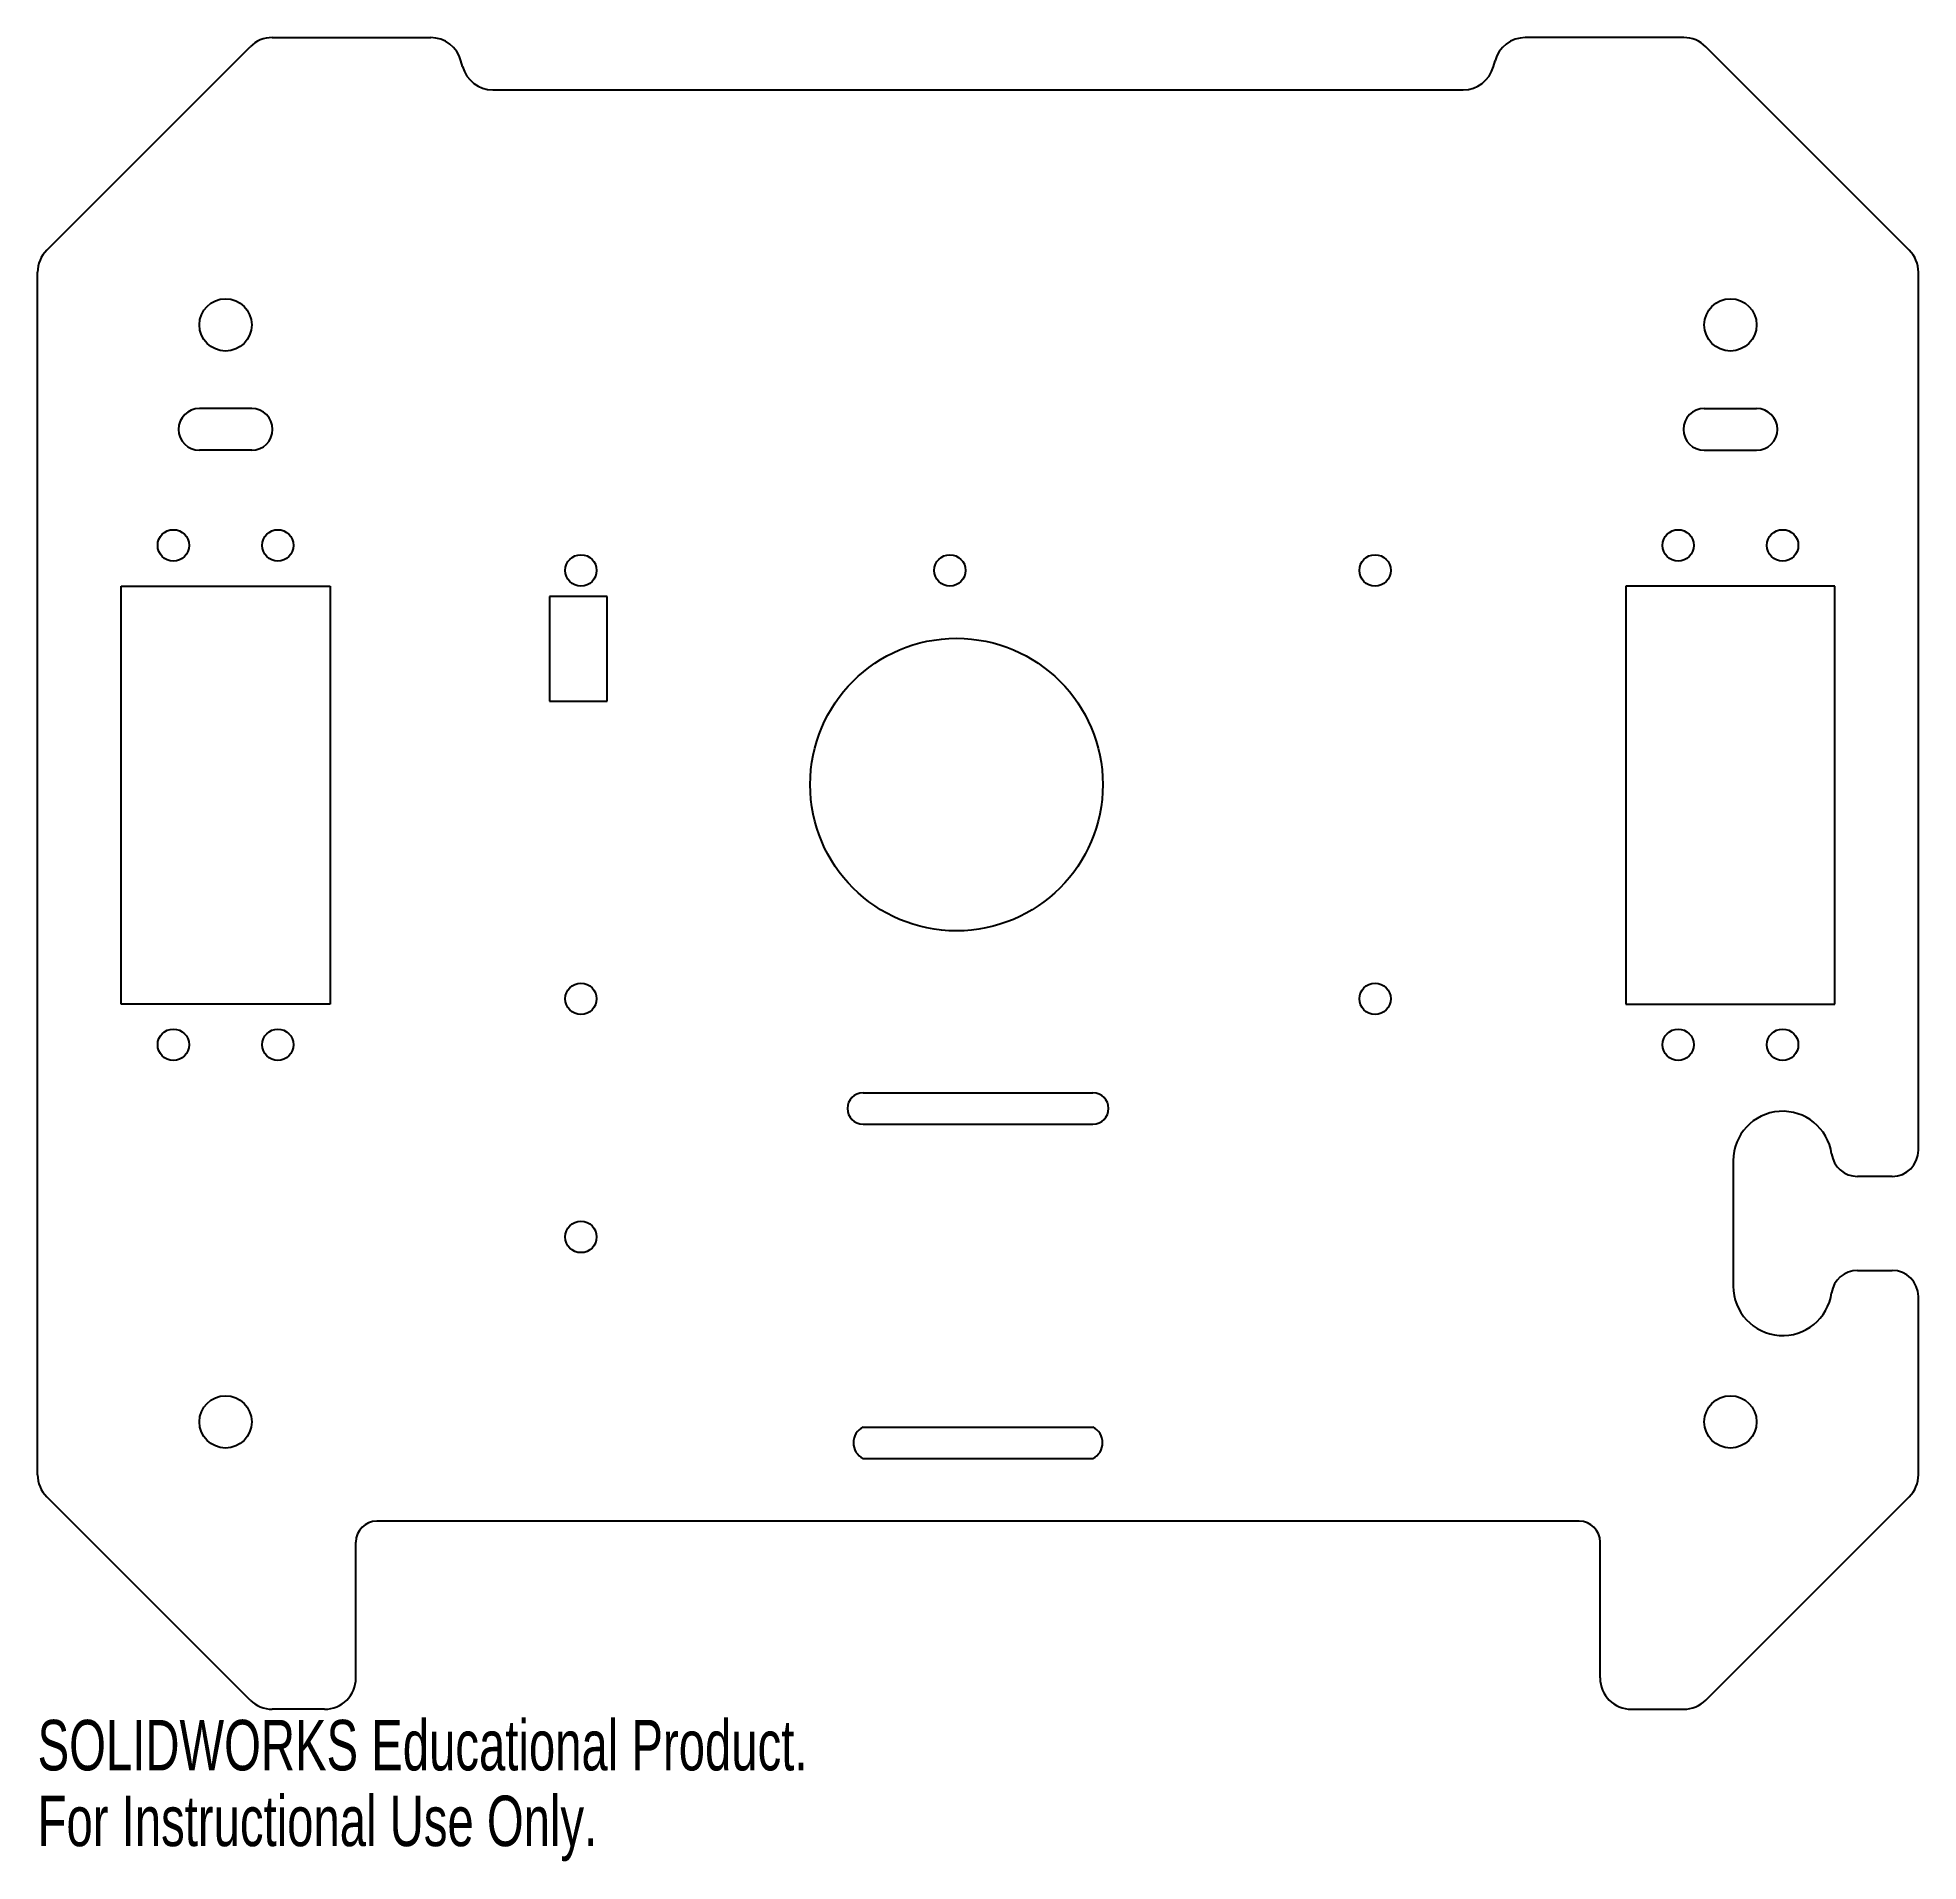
# Model space of a CAD drawing. Header units: millimetres. Extents: x -90 to 90, y -93 to 81.
import ezdxf

# ---------------------------------------------------------------- set-up
doc = ezdxf.new("R2010")
doc.units = ezdxf.units.MM
doc.styles.add('SLDTEXTSTYLE0', font='TXT', dxfattribs={"width": 0.7})

msp = doc.modelspace()

# ---------------------------------------------------------------- linework, layer by layer
at = {"color": 7, "linetype": 'Continuous', "lineweight": 25}
for p, q in [((-67.54, 81.23), (-52.38, 81.23)), ((67.54, 81.23), (52.38, 81.23)), ((-89.12, 60.89), (-69.67, 80.35)), ((89.12, 60.89), (69.67, 80.35)), ((-49.33, 78.45), (-49.48, 79)), ((49.33, 78.45), (49.48, 79)), ((-46.43, 76.23), (46.43, 76.23)), ((-90, -56.32), (-90, 58.77)), ((90, -25.27), (90, 58.77)), ((-69.51, 45.73), (-74.51, 45.73)), ((69.51, 45.73), (74.51, 45.73)), ((-69.51, 41.73), (-74.51, 41.73)), ((69.51, 41.73), (74.51, 41.73)), ((-82.01, 28.73), (-62.01, 28.73)), ((-82.01, -11.27), (-82.01, 28.73)), ((-62.01, 28.73), (-62.01, -11.27)), ((-35.5, 27.73), (-41, 27.73)), ((-41, 27.73), (-41, 17.73)), ((-35.5, 17.73), (-35.5, 27.73)), ((82.01, 28.73), (62.01, 28.73)), ((62.01, 28.73), (62.01, -11.27)), ((82.01, -11.27), (82.01, 28.73)), ((-41, 17.73), (-35.5, 17.73)), ((-62.01, -11.27), (-82.01, -11.27)), ((62.01, -11.27), (82.01, -11.27)), ((-11, -19.77), (11, -19.77)), ((-11, -22.77), (11, -22.77)), ((72.28, -26.27), (72.28, -38.27)), ((87.5, -27.77), (84.17, -27.77)), ((84.17, -36.77), (87.5, -36.77)), ((90, -56.32), (90, -39.27)), ((-11, -51.77), (11, -51.77)), ((-11, -54.77), (11, -54.77)), ((-69.67, -77.89), (-89.12, -58.44)), ((69.67, -77.89), (89.12, -58.44)), ((57.54, -60.77), (-57.54, -60.77)), ((-59.54, -75.77), (-59.54, -62.77)), ((59.54, -75.77), (59.54, -62.77)), ((-62.54, -78.77), (-67.54, -78.77)), ((62.54, -78.77), (67.54, -78.77))]:
    msp.add_line(p, q, dxfattribs=at)
for centre, radius in [((-72.01, 53.73), 2.5), ((72.01, 53.73), 2.5), ((-77.01, 32.63), 1.5), ((-67.01, 32.63), 1.5), ((67.01, 32.63), 1.5), ((77.01, 32.63), 1.5), ((-38, 30.23), 1.5), ((-2.69, 30.23), 1.5), ((38, 30.23), 1.5), ((-2.06, 9.73), 14), ((-38, -10.77), 1.5), ((38, -10.77), 1.5), ((-77.01, -15.17), 1.5), ((-67.01, -15.17), 1.5), ((67.01, -15.17), 1.5), ((77.01, -15.17), 1.5), ((-38, -33.57), 1.5), ((-72.01, -51.27), 2.5), ((72.01, -51.27), 2.5)]:
    msp.add_circle(centre, radius, dxfattribs=at)
for centre, radius, start, end in [((-67.54, 78.23), 3, 90, 135), ((-52.38, 78.23), 3, 15, 90), ((52.38, 78.23), 3, 90, 165), ((67.54, 78.23), 3, 45, 90), ((-46.43, 79.23), 3, 195, 270), ((46.43, 79.23), 3, 270, 345), ((-87, 58.77), 3, 135, 180), ((87, 58.77), 3, 0, 45), ((-74.51, 43.73), 2, 90, 270), ((-69.51, 43.73), 2, 270, 90), ((69.51, 43.73), 2, 90, 270), ((74.51, 43.73), 2, 270, 90), ((-11, -21.27), 1.5, 90, 270), ((11, -21.27), 1.5, 270, 90), ((77.01, -26.27), 4.73, 7.9458, 180), ((84.17, -25.27), 2.5, 187.9458, 270), ((87.5, -25.27), 2.5, 270, 0), ((84.17, -39.27), 2.5, 90, 172.0542), ((87.5, -39.27), 2.5, 0, 90), ((77.01, -38.27), 4.73, 180, 352.0542), ((-10.25, -53.27), 1.68, 116.6582, 243.3418), ((10.25, -53.27), 1.68, 296.6582, 63.3418), ((-87, -56.32), 3, 180, 225), ((87, -56.32), 3, 315, 0), ((-57.54, -62.77), 2, 90, 180), ((57.54, -62.77), 2, 0, 90), ((-62.54, -75.77), 3, 270, 0), ((62.54, -75.77), 3, 180, 270), ((-67.54, -75.77), 3, 225, 270), ((67.54, -75.77), 3, 270, 315)]:
    msp.add_arc(centre, radius, start, end, dxfattribs=at)

# ---------------------------------------------------------------- texts
at = {"color": 7, "linetype": 'Continuous', "char_height": 4.8336, "attachment_point": 1, "style": 'SLDTEXTSTYLE0'}
for s, insert in [('SOLIDWORKS Educational Product.', (-90, -79.79)), ('For Instructional Use Only.', (-90, -87.04))]:
    msp.add_mtext(s, dxfattribs=dict(at, insert=insert))

doc.saveas('drawing.dxf')
